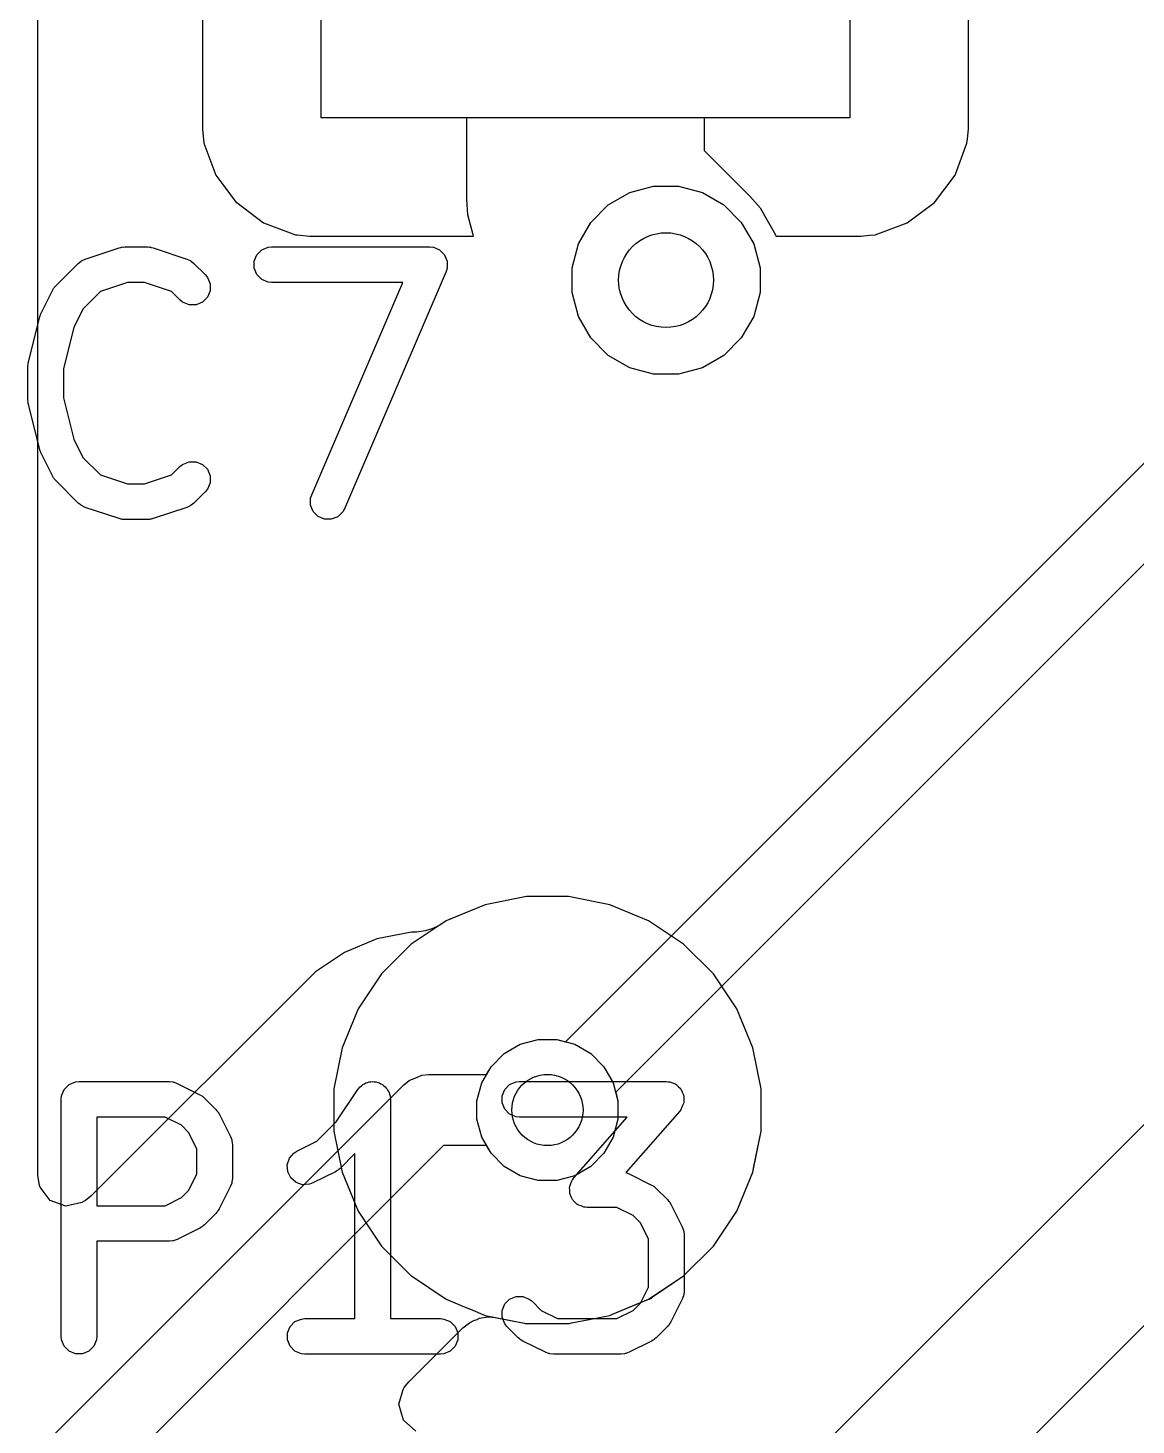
# Model space of a CAD drawing. Header units: inches. Extents: x 1.3 to 5.24, y -7.03 to -1.12.
# Drawn here: x 2.3941 to 2.578, y -3.694 to -3.4621 of the extents above; entities that cross this region are included whole.
import ezdxf

# ---------------------------------------------------------------- set-up
doc = ezdxf.new("R2010")
doc.units = ezdxf.units.IN
doc.header["$MEASUREMENT"] = 0
for name, color, linetype, true_color in [('B.Cu', 153, 'CONTINUOUS', 0x4d7fc4), ('F.Cu', 13, 'CONTINUOUS', 0xc83434), ('F.Mask', 201, 'CONTINUOUS', 0xd864ff), ('F.Paste', 253, 'CONTINUOUS', 0xb4a09a), ('F.Silkscreen', 41, 'CONTINUOUS', 0xf2eda1), ('In1.Cu', 91, 'CONTINUOUS', 0x7fc87f), ('In2.Cu', 33, 'CONTINUOUS', 0xce7d2c)]:
    doc.layers.add(name, color=color, linetype=linetype, true_color=true_color)

msp = doc.modelspace()

# ---------------------------------------------------------------- linework, layer by layer
at = {"layer": 'B.Cu', "linetype": 'CONTINUOUS'}
for p, q in [((2.47682, -3.60628), (2.46997, -3.60764)), ((2.48381, -3.60628), (2.47682, -3.60628)), ((2.47682, -3.60628), (2.47682, -3.60628)), ((2.47682, -3.60628), (2.47682, -3.60628)), ((2.49066, -3.60764), (2.48381, -3.60628)), ((2.48381, -3.60628), (2.48381, -3.60628)), ((2.48381, -3.60628), (2.48381, -3.60628)), ((2.46997, -3.60764), (2.46352, -3.61031)), ((2.46997, -3.60764), (2.46997, -3.60764)), ((2.46997, -3.60764), (2.46997, -3.60764)), ((2.49711, -3.61031), (2.49066, -3.60764)), ((2.49066, -3.60764), (2.49066, -3.60764)), ((2.49066, -3.60764), (2.49066, -3.60764)), ((2.46352, -3.61031), (2.45771, -3.61419)), ((2.46352, -3.61031), (2.46352, -3.61031)), ((2.46352, -3.61031), (2.46352, -3.61031)), ((2.50291, -3.61419), (2.49711, -3.61031)), ((2.49711, -3.61031), (2.49711, -3.61031)), ((2.49711, -3.61031), (2.49711, -3.61031)), ((2.49711, -3.61031), (2.49711, -3.61031)), ((2.49711, -3.61031), (2.49711, -3.61031)), ((2.45771, -3.61419), (2.45278, -3.61913)), ((2.45771, -3.61419), (2.45771, -3.61419)), ((2.45771, -3.61419), (2.45771, -3.61419)), ((2.50292, -3.61419), (2.50291, -3.61419)), ((2.50291, -3.61419), (2.50291, -3.61419)), ((2.50785, -3.61913), (2.50292, -3.61419)), ((2.45278, -3.61913), (2.4489, -3.62494)), ((2.45278, -3.61913), (2.45278, -3.61913)), ((2.45278, -3.61913), (2.45278, -3.61913)), ((2.51173, -3.62494), (2.50785, -3.61913)), ((2.50785, -3.61913), (2.50785, -3.61913)), ((2.50785, -3.61913), (2.50785, -3.61913)), ((2.4489, -3.62494), (2.44622, -3.63139)), ((2.4489, -3.62494), (2.4489, -3.62494)), ((2.4489, -3.62494), (2.4489, -3.62494)), ((2.51441, -3.63139), (2.51173, -3.62494)), ((2.51173, -3.62494), (2.51173, -3.62494)), ((2.4758, -3.63082), (2.47877, -3.63002)), ((2.47877, -3.63002), (2.48186, -3.63002)), ((2.48186, -3.63002), (2.48483, -3.63082)), ((2.44622, -3.63139), (2.44486, -3.63824)), ((2.44622, -3.63139), (2.44622, -3.63139)), ((2.44622, -3.63139), (2.44622, -3.63139)), ((2.47094, -3.63454), (2.47312, -3.63236)), ((2.47312, -3.63236), (2.4758, -3.63082)), ((2.48483, -3.63082), (2.48751, -3.63236)), ((2.48751, -3.63236), (2.48969, -3.63454)), ((2.51577, -3.63824), (2.51441, -3.63139)), ((2.51441, -3.63139), (2.51441, -3.63139)), ((2.4694, -3.63721), (2.47094, -3.63454)), ((2.48969, -3.63454), (2.49123, -3.63721)), ((2.46861, -3.64019), (2.4694, -3.63721)), ((2.49123, -3.63721), (2.49202, -3.64019)), ((2.44486, -3.63824), (2.44486, -3.64522)), ((2.51577, -3.64522), (2.51577, -3.63824)), ((2.51577, -3.63824), (2.51577, -3.63824)), ((2.46861, -3.64327), (2.46861, -3.64019)), ((2.49202, -3.64019), (2.49202, -3.64327)), ((2.4694, -3.64625), (2.46861, -3.64327)), ((2.49202, -3.64327), (2.49123, -3.64625)), ((2.44486, -3.64522), (2.44622, -3.65207)), ((2.47094, -3.64892), (2.4694, -3.64625)), ((2.49123, -3.64625), (2.48969, -3.64892)), ((2.51506, -3.64877), (2.51577, -3.64522)), ((2.51577, -3.64522), (2.51577, -3.64522)), ((2.51441, -3.65207), (2.51506, -3.64877)), ((2.47312, -3.6511), (2.47094, -3.64892)), ((2.4758, -3.65264), (2.47312, -3.6511)), ((2.48751, -3.6511), (2.48483, -3.65264)), ((2.48969, -3.64892), (2.48751, -3.6511)), ((2.44622, -3.65207), (2.44622, -3.65207)), ((2.44622, -3.65207), (2.44622, -3.65207)), ((2.44622, -3.65207), (2.4489, -3.65852)), ((2.47877, -3.65344), (2.4758, -3.65264)), ((2.48186, -3.65344), (2.47877, -3.65344)), ((2.48483, -3.65264), (2.48186, -3.65344)), ((2.51173, -3.65853), (2.51441, -3.65207)), ((2.4489, -3.65852), (2.4489, -3.65853)), ((2.4489, -3.65853), (2.4489, -3.65853)), ((2.4489, -3.65853), (2.45278, -3.66433)), ((2.50785, -3.66433), (2.51173, -3.65853)), ((2.45278, -3.66433), (2.45278, -3.66433)), ((2.45278, -3.66433), (2.45278, -3.66433)), ((2.45278, -3.66433), (2.45771, -3.66927)), ((2.50291, -3.66927), (2.50785, -3.66433)), ((2.45771, -3.66927), (2.45771, -3.66927)), ((2.45771, -3.66927), (2.45772, -3.66927)), ((2.45772, -3.66927), (2.46352, -3.67315)), ((2.49711, -3.67315), (2.50291, -3.66927)), ((2.46352, -3.67315), (2.46352, -3.67315)), ((2.46352, -3.67315), (2.46601, -3.67418)), ((2.46601, -3.67418), (2.46749, -3.67479)), ((2.4911, -3.67564), (2.49711, -3.67315)), ((2.49711, -3.67315), (2.49711, -3.67315)), ((2.49711, -3.67315), (2.49711, -3.67315)), ((2.46749, -3.67479), (2.46749, -3.67479)), ((2.46749, -3.67479), (2.46753, -3.67481)), ((2.46753, -3.67481), (2.46997, -3.67582)), ((2.46997, -3.67582), (2.46997, -3.67582)), ((2.46997, -3.67582), (2.46997, -3.67582)), ((2.46997, -3.67582), (2.47652, -3.67713)), ((2.48609, -3.67673), (2.49066, -3.67582)), ((2.49066, -3.67582), (2.49078, -3.67577)), ((2.49066, -3.67582), (2.49066, -3.67582)), ((2.49066, -3.67582), (2.49066, -3.67582)), ((2.49066, -3.67582), (2.49066, -3.67582)), ((2.49066, -3.67582), (2.49066, -3.67582)), ((2.49078, -3.67577), (2.4911, -3.67564)), ((2.4911, -3.67564), (2.4911, -3.67564)), ((2.47652, -3.67713), (2.47663, -3.67715)), ((2.47663, -3.67715), (2.47682, -3.67719)), ((2.47682, -3.67719), (2.48381, -3.67719)), ((2.48381, -3.67719), (2.48397, -3.67719)), ((2.48397, -3.67719), (2.48428, -3.67709)), ((2.48428, -3.67709), (2.48609, -3.67673)), ((2.48609, -3.67673), (2.48609, -3.67673))]:
    msp.add_line(p, q, dxfattribs=at)
at = {"layer": 'B.Cu'}
for centre, radius in [((2.5, -3.50394), 0.00787), ((2.48031, -3.64173), 0.00591)]:
    msp.add_circle(centre, radius, dxfattribs=at)
at = {"layer": 'F.Cu', "linetype": 'CONTINUOUS'}
for p, q in [((2.39569, -3.47885), (2.39569, -3.38178)), ((2.42303, -3.44016), (2.42303, -3.47885)), ((2.44272, -3.47697), (2.44272, -3.44016)), ((2.53051, -3.44016), (2.53051, -3.47697)), ((2.5502, -3.47885), (2.5502, -3.44016)), ((2.46693, -3.47697), (2.44272, -3.47697)), ((2.46693, -3.49055), (2.46693, -3.47697)), ((2.53051, -3.47697), (2.5063, -3.47697)), ((2.5063, -3.47697), (2.5063, -3.4824)), ((2.39569, -3.58071), (2.39569, -3.47885)), ((2.42303, -3.47885), (2.42328, -3.4812)), ((2.55002, -3.4805), (2.5502, -3.47885)), ((2.5502, -3.47885), (2.5502, -3.47885)), ((2.42328, -3.4812), (2.42328, -3.4812)), ((2.42328, -3.4812), (2.42328, -3.4812)), ((2.42328, -3.4812), (2.42526, -3.4865)), ((2.54797, -3.4865), (2.54994, -3.4812)), ((2.54994, -3.4812), (2.55002, -3.4805)), ((2.54994, -3.4812), (2.54994, -3.4812)), ((2.5063, -3.4824), (2.51392, -3.49002)), ((2.42526, -3.4865), (2.42526, -3.4865)), ((2.42526, -3.4865), (2.42658, -3.48826)), ((2.42658, -3.48826), (2.42865, -3.49103)), ((2.54457, -3.49103), (2.54797, -3.4865)), ((2.54797, -3.4865), (2.54797, -3.4865)), ((2.42865, -3.49103), (2.42865, -3.49103)), ((2.42865, -3.49103), (2.42872, -3.49108)), ((2.42872, -3.49108), (2.43319, -3.49442)), ((2.4671, -3.49312), (2.46693, -3.49055)), ((2.51392, -3.49002), (2.51562, -3.49195)), ((2.54004, -3.49442), (2.54457, -3.49103)), ((2.54457, -3.49103), (2.54457, -3.49103)), ((2.46798, -3.4964), (2.4671, -3.49312)), ((2.4671, -3.49312), (2.4671, -3.49312)), ((2.51562, -3.49195), (2.51819, -3.4964)), ((2.43319, -3.49442), (2.43319, -3.49442)), ((2.43319, -3.49442), (2.43849, -3.4964)), ((2.53474, -3.4964), (2.54004, -3.49442)), ((2.54004, -3.49442), (2.54004, -3.49442)), ((2.43849, -3.4964), (2.43849, -3.4964)), ((2.43849, -3.4964), (2.43876, -3.49643)), ((2.43876, -3.49643), (2.44083, -3.49665)), ((2.44083, -3.49665), (2.44083, -3.49665)), ((2.44083, -3.49665), (2.44083, -3.49665)), ((2.44083, -3.49665), (2.46804, -3.49665)), ((2.46804, -3.49665), (2.46798, -3.4964)), ((2.51819, -3.4964), (2.51825, -3.49665)), ((2.51825, -3.49665), (2.53239, -3.49665)), ((2.53239, -3.49665), (2.5324, -3.49665)), ((2.5324, -3.49665), (2.5338, -3.4965)), ((2.5324, -3.49665), (2.5324, -3.49665)), ((2.5338, -3.4965), (2.53474, -3.4964)), ((2.53474, -3.4964), (2.53474, -3.4964)), ((2.39569, -3.65254), (2.39569, -3.58071)), ((2.47682, -3.60628), (2.46997, -3.60764)), ((2.48381, -3.60628), (2.47682, -3.60628)), ((2.47682, -3.60628), (2.47682, -3.60628)), ((2.47682, -3.60628), (2.47682, -3.60628)), ((2.49066, -3.60764), (2.48381, -3.60628)), ((2.48381, -3.60628), (2.48381, -3.60628)), ((2.48381, -3.60628), (2.48381, -3.60628)), ((2.46997, -3.60764), (2.46389, -3.61016)), ((2.46997, -3.60764), (2.46997, -3.60764)), ((2.46997, -3.60764), (2.46997, -3.60764)), ((2.49711, -3.61031), (2.49066, -3.60764)), ((2.49066, -3.60764), (2.49066, -3.60764)), ((2.49066, -3.60764), (2.49066, -3.60764)), ((2.46128, -3.61157), (2.46004, -3.61196)), ((2.46221, -3.61113), (2.46128, -3.61157)), ((2.46235, -3.61109), (2.46221, -3.61113)), ((2.46244, -3.61103), (2.46235, -3.61109)), ((2.46352, -3.61031), (2.46244, -3.61103)), ((2.46389, -3.61016), (2.46352, -3.61031)), ((2.46352, -3.61031), (2.46352, -3.61031)), ((2.46389, -3.61016), (2.46389, -3.61016)), ((2.50291, -3.61419), (2.49711, -3.61031)), ((2.49711, -3.61031), (2.49711, -3.61031)), ((2.49711, -3.61031), (2.49711, -3.61031)), ((2.49711, -3.61031), (2.49711, -3.61031)), ((2.49711, -3.61031), (2.49711, -3.61031)), ((2.45201, -3.61332), (2.44663, -3.61555)), ((2.45772, -3.61219), (2.45201, -3.61332)), ((2.45201, -3.61332), (2.45201, -3.61332)), ((2.45858, -3.61219), (2.45772, -3.61219)), ((2.46004, -3.61196), (2.45858, -3.61219)), ((2.44663, -3.61555), (2.44179, -3.61878)), ((2.44663, -3.61555), (2.44663, -3.61555)), ((2.44663, -3.61555), (2.44663, -3.61555)), ((2.50292, -3.61419), (2.50291, -3.61419)), ((2.50291, -3.61419), (2.50291, -3.61419)), ((2.50785, -3.61913), (2.50292, -3.61419)), ((2.44179, -3.61878), (2.40452, -3.65606)), ((2.44179, -3.61878), (2.44179, -3.61878)), ((2.44179, -3.61878), (2.44179, -3.61878)), ((2.51173, -3.62494), (2.50785, -3.61913)), ((2.50785, -3.61913), (2.50785, -3.61913)), ((2.50785, -3.61913), (2.50785, -3.61913)), ((2.51441, -3.63139), (2.51173, -3.62494)), ((2.51173, -3.62494), (2.51173, -3.62494)), ((2.4758, -3.63082), (2.47877, -3.63002)), ((2.47877, -3.63002), (2.48186, -3.63002)), ((2.48186, -3.63002), (2.48483, -3.63082)), ((2.47094, -3.63454), (2.47312, -3.63236)), ((2.47312, -3.63236), (2.4758, -3.63082)), ((2.48483, -3.63082), (2.48751, -3.63236)), ((2.48751, -3.63236), (2.48969, -3.63454)), ((2.51577, -3.63824), (2.51441, -3.63139)), ((2.51441, -3.63139), (2.51441, -3.63139)), ((2.4702, -3.63583), (2.47094, -3.63454)), ((2.48969, -3.63454), (2.49123, -3.63721)), ((2.45645, -3.63756), (2.45735, -3.63682)), ((2.45735, -3.63682), (2.45885, -3.6362)), ((2.45885, -3.6362), (2.45948, -3.63594)), ((2.45948, -3.63594), (2.46063, -3.63583)), ((2.46063, -3.63583), (2.4702, -3.63583)), ((2.49123, -3.63721), (2.49202, -3.64019)), ((2.3974, -3.69661), (2.45645, -3.63756)), ((2.51577, -3.64522), (2.51577, -3.63824)), ((2.51577, -3.63824), (2.51577, -3.63824)), ((2.49202, -3.64019), (2.49202, -3.64327)), ((2.49202, -3.64327), (2.49123, -3.64625)), ((2.49123, -3.64625), (2.48969, -3.64892)), ((2.51454, -3.6514), (2.51577, -3.64522)), ((2.51577, -3.64522), (2.51577, -3.64522)), ((2.46308, -3.64764), (2.40748, -3.70323)), ((2.4702, -3.64764), (2.46308, -3.64764)), ((2.47094, -3.64892), (2.4702, -3.64764)), ((2.47312, -3.6511), (2.47094, -3.64892)), ((2.4758, -3.65264), (2.47312, -3.6511)), ((2.48751, -3.6511), (2.48483, -3.65264)), ((2.48969, -3.64892), (2.48751, -3.6511)), ((2.396, -3.65424), (2.39569, -3.65254)), ((2.47877, -3.65344), (2.4758, -3.65264)), ((2.48186, -3.65344), (2.47877, -3.65344)), ((2.48483, -3.65264), (2.48186, -3.65344)), ((2.51173, -3.65853), (2.51441, -3.65207)), ((2.51441, -3.65207), (2.51454, -3.6514)), ((2.51441, -3.65207), (2.51441, -3.65207)), ((2.51454, -3.6514), (2.51454, -3.6514)), ((2.3961, -3.65452), (2.396, -3.65424)), ((2.39775, -3.65673), (2.3961, -3.65452)), ((2.40033, -3.65769), (2.39775, -3.65673)), ((2.40302, -3.6571), (2.40033, -3.65769)), ((2.40341, -3.65689), (2.40302, -3.6571)), ((2.40362, -3.65673), (2.40341, -3.65689)), ((2.40452, -3.65606), (2.40362, -3.65673)), ((2.50785, -3.66433), (2.51173, -3.65853)), ((2.51173, -3.65853), (2.51173, -3.65853)), ((2.50291, -3.66927), (2.50785, -3.66433)), ((2.49792, -3.67261), (2.50291, -3.66927)), ((2.4911, -3.67564), (2.49687, -3.67325)), ((2.49687, -3.67325), (2.49711, -3.67315)), ((2.49711, -3.67315), (2.4972, -3.67311)), ((2.49711, -3.67315), (2.49711, -3.67315)), ((2.49711, -3.67315), (2.49711, -3.67315)), ((2.49711, -3.67315), (2.49711, -3.67315)), ((2.49711, -3.67315), (2.49711, -3.67315)), ((2.4972, -3.67311), (2.49757, -3.67296)), ((2.4972, -3.67311), (2.4972, -3.67311)), ((2.49757, -3.67296), (2.49792, -3.67261)), ((2.46737, -3.67706), (2.46809, -3.67666)), ((2.46809, -3.67666), (2.46865, -3.67652)), ((2.46865, -3.67652), (2.46902, -3.67628)), ((2.46902, -3.67628), (2.47039, -3.67607)), ((2.47039, -3.67607), (2.47066, -3.67606)), ((2.47066, -3.67606), (2.47165, -3.67616)), ((2.47165, -3.67616), (2.47589, -3.677)), ((2.48609, -3.67673), (2.49066, -3.67582)), ((2.49066, -3.67582), (2.49078, -3.67577)), ((2.49066, -3.67582), (2.49066, -3.67582)), ((2.49066, -3.67582), (2.49066, -3.67582)), ((2.49066, -3.67582), (2.49066, -3.67582)), ((2.49066, -3.67582), (2.49066, -3.67582)), ((2.49078, -3.67577), (2.4911, -3.67564)), ((2.4911, -3.67564), (2.4911, -3.67564)), ((2.45728, -3.68687), (2.46626, -3.67789)), ((2.46626, -3.67789), (2.46737, -3.67706)), ((2.47589, -3.677), (2.47682, -3.67719)), ((2.47682, -3.67719), (2.48381, -3.67719)), ((2.48381, -3.67719), (2.48397, -3.67719)), ((2.48397, -3.67719), (2.48428, -3.67709)), ((2.48428, -3.67709), (2.48609, -3.67673)), ((2.48609, -3.67673), (2.48609, -3.67673)), ((2.45566, -3.69056), (2.45636, -3.68811)), ((2.45636, -3.68811), (2.45655, -3.6878)), ((2.45655, -3.6878), (2.45728, -3.68687)), ((2.4564, -3.69321), (2.45566, -3.69056)), ((2.45845, -3.69504), (2.4564, -3.69321))]:
    msp.add_line(p, q, dxfattribs=at)
at = {"layer": 'F.Cu'}
for centre, radius in [((2.5, -3.50394), 0.00787), ((2.48031, -3.64173), 0.00591)]:
    msp.add_circle(centre, radius, dxfattribs=at)
at = {"layer": 'F.Mask', "linetype": 'CONTINUOUS'}
for p, q in [((2.44272, -3.47697), (2.44272, -3.38366)), ((2.53051, -3.38366), (2.53051, -3.47697)), ((2.53051, -3.47697), (2.44272, -3.47697))]:
    msp.add_line(p, q, dxfattribs=at)
at = {"layer": 'F.Paste', "linetype": 'CONTINUOUS'}
for p, q in [((2.44272, -3.47697), (2.44272, -3.38366)), ((2.53051, -3.38366), (2.53051, -3.47697)), ((2.53051, -3.47697), (2.44272, -3.47697))]:
    msp.add_line(p, q, dxfattribs=at)
at = {"layer": 'F.Silkscreen', "linetype": 'CONTINUOUS'}
for p, q in [((2.40358, -3.50044), (2.40921, -3.49857)), ((2.40921, -3.49857), (2.40949, -3.4985)), ((2.40949, -3.4985), (2.40957, -3.49847)), ((2.40957, -3.49847), (2.40967, -3.49846)), ((2.40967, -3.49846), (2.40977, -3.49844)), ((2.40977, -3.49844), (2.40985, -3.49845)), ((2.40985, -3.49845), (2.41014, -3.49842)), ((2.41014, -3.49842), (2.41389, -3.49842)), ((2.41389, -3.49842), (2.41418, -3.49845)), ((2.41418, -3.49845), (2.41426, -3.49844)), ((2.41426, -3.49844), (2.41436, -3.49846)), ((2.41436, -3.49846), (2.41447, -3.49847)), ((2.41447, -3.49847), (2.41454, -3.4985)), ((2.41454, -3.4985), (2.41483, -3.49857)), ((2.41483, -3.49857), (2.42045, -3.50044)), ((2.43162, -3.50079), (2.43206, -3.49973)), ((2.43206, -3.49973), (2.43287, -3.49892)), ((2.43287, -3.49892), (2.43394, -3.49847)), ((2.43394, -3.49847), (2.43451, -3.49842)), ((2.43451, -3.49842), (2.46076, -3.49842)), ((2.46076, -3.49842), (2.46134, -3.49847)), ((2.46134, -3.49847), (2.46135, -3.49848)), ((2.46135, -3.49848), (2.46137, -3.49848)), ((2.46137, -3.49848), (2.46188, -3.4987)), ((2.46188, -3.4987), (2.4624, -3.49892)), ((2.4624, -3.49892), (2.46241, -3.49893)), ((2.46241, -3.49893), (2.46243, -3.49894)), ((2.46243, -3.49894), (2.46282, -3.49934)), ((2.46282, -3.49934), (2.46322, -3.49973)), ((2.46322, -3.49973), (2.46322, -3.49975)), ((2.46322, -3.49975), (2.46324, -3.49976)), ((2.46324, -3.49976), (2.46344, -3.50028)), ((2.46344, -3.50028), (2.46366, -3.50079)), ((2.39868, -3.50491), (2.40243, -3.50116)), ((2.40243, -3.50116), (2.40288, -3.50079)), ((2.40288, -3.50079), (2.40298, -3.50075)), ((2.40298, -3.50075), (2.40306, -3.50068)), ((2.40306, -3.50068), (2.40358, -3.50044)), ((2.42045, -3.50044), (2.42098, -3.50068)), ((2.42098, -3.50068), (2.42106, -3.50075)), ((2.42106, -3.50075), (2.42116, -3.50079)), ((2.42116, -3.50079), (2.4216, -3.50116)), ((2.4216, -3.50116), (2.42348, -3.50303)), ((2.43162, -3.50195), (2.43162, -3.50079)), ((2.43206, -3.50301), (2.43162, -3.50195)), ((2.46348, -3.50253), (2.4466, -3.5419)), ((2.46365, -3.50198), (2.46348, -3.50253)), ((2.46366, -3.50195), (2.46365, -3.50196)), ((2.46365, -3.50196), (2.46365, -3.50198)), ((2.46366, -3.50079), (2.46366, -3.50081)), ((2.46366, -3.50081), (2.46366, -3.50083)), ((2.46366, -3.50083), (2.46366, -3.50139)), ((2.46366, -3.50139), (2.46366, -3.50195)), ((2.39849, -3.50513), (2.39868, -3.50491)), ((2.41062, -3.50432), (2.40611, -3.50583)), ((2.41341, -3.50432), (2.41062, -3.50432)), ((2.41792, -3.50583), (2.41341, -3.50432)), ((2.42348, -3.50303), (2.42385, -3.50348)), ((2.42385, -3.50348), (2.42429, -3.50454)), ((2.42429, -3.50454), (2.42429, -3.5057)), ((2.43287, -3.50383), (2.43206, -3.50301)), ((2.43394, -3.50427), (2.43287, -3.50383)), ((2.43451, -3.50432), (2.43394, -3.50427)), ((2.45628, -3.50432), (2.43451, -3.50432)), ((2.44117, -3.53958), (2.45628, -3.50432)), ((2.39625, -3.50942), (2.39813, -3.50567)), ((2.39813, -3.50567), (2.39828, -3.50543)), ((2.39828, -3.50543), (2.39831, -3.50535)), ((2.39831, -3.50535), (2.39838, -3.50527)), ((2.39838, -3.50527), (2.39844, -3.50518)), ((2.39844, -3.50518), (2.39849, -3.50513)), ((2.40611, -3.50583), (2.4032, -3.50874)), ((2.4193, -3.50721), (2.41792, -3.50583)), ((2.41975, -3.50758), (2.4193, -3.50721)), ((2.42385, -3.50676), (2.42303, -3.50758)), ((2.42429, -3.5057), (2.42385, -3.50676)), ((2.39614, -3.50973), (2.39622, -3.50948)), ((2.39622, -3.50948), (2.39624, -3.50947)), ((2.39624, -3.50947), (2.39625, -3.50942)), ((2.4032, -3.50874), (2.40168, -3.51178)), ((2.42082, -3.50802), (2.41975, -3.50758)), ((2.42197, -3.50802), (2.42082, -3.50802)), ((2.42303, -3.50758), (2.42197, -3.50802)), ((2.39415, -3.51753), (2.39603, -3.51003)), ((2.39603, -3.51003), (2.39604, -3.50999)), ((2.39604, -3.50999), (2.39605, -3.50996)), ((2.39605, -3.50996), (2.39614, -3.50973)), ((2.40168, -3.51178), (2.39997, -3.51861)), ((2.39407, -3.5181), (2.3941, -3.51788)), ((2.39408, -3.51814), (2.39407, -3.5181)), ((2.39407, -3.51824), (2.39408, -3.51814)), ((2.39407, -3.52387), (2.39407, -3.51824)), ((2.3941, -3.51788), (2.39412, -3.51767)), ((2.39412, -3.51767), (2.39414, -3.51763)), ((2.39414, -3.51763), (2.39415, -3.51753)), ((2.39997, -3.51861), (2.39997, -3.5235)), ((2.39997, -3.5235), (2.40168, -3.53034)), ((2.39408, -3.52397), (2.39407, -3.52387)), ((2.39407, -3.52401), (2.39408, -3.52397)), ((2.3941, -3.52423), (2.39407, -3.52401)), ((2.39412, -3.52444), (2.3941, -3.52423)), ((2.39414, -3.52448), (2.39412, -3.52444)), ((2.39415, -3.52458), (2.39414, -3.52448)), ((2.39603, -3.53208), (2.39415, -3.52458)), ((2.40168, -3.53034), (2.4032, -3.53337)), ((2.39604, -3.53213), (2.39603, -3.53208)), ((2.39605, -3.53215), (2.39604, -3.53213)), ((2.39614, -3.53239), (2.39605, -3.53215)), ((2.39622, -3.53263), (2.39614, -3.53239)), ((2.39624, -3.53265), (2.39622, -3.53263)), ((2.39625, -3.53269), (2.39624, -3.53265)), ((2.39813, -3.53644), (2.39625, -3.53269)), ((2.4032, -3.53337), (2.40611, -3.53629)), ((2.41792, -3.53629), (2.4193, -3.5349)), ((2.4193, -3.5349), (2.41975, -3.53454)), ((2.41975, -3.53454), (2.42082, -3.5341)), ((2.42082, -3.5341), (2.42197, -3.5341)), ((2.42197, -3.5341), (2.42303, -3.53454)), ((2.42303, -3.53454), (2.42385, -3.53535)), ((2.39828, -3.53668), (2.39813, -3.53644)), ((2.39831, -3.53676), (2.39828, -3.53668)), ((2.39838, -3.53684), (2.39831, -3.53676)), ((2.39844, -3.53693), (2.39838, -3.53684)), ((2.39849, -3.53698), (2.39844, -3.53693)), ((2.39868, -3.5372), (2.39849, -3.53698)), ((2.40243, -3.54095), (2.39868, -3.5372)), ((2.40611, -3.53629), (2.41062, -3.53779)), ((2.41341, -3.53779), (2.41792, -3.53629)), ((2.42385, -3.53535), (2.42429, -3.53642)), ((2.42429, -3.53642), (2.42429, -3.53757)), ((2.41062, -3.53779), (2.41341, -3.53779)), ((2.42348, -3.53908), (2.4216, -3.54095)), ((2.42385, -3.53863), (2.42348, -3.53908)), ((2.42429, -3.53757), (2.42385, -3.53863)), ((2.441, -3.54013), (2.44117, -3.53958)), ((2.40288, -3.54132), (2.40243, -3.54095)), ((2.40298, -3.54136), (2.40288, -3.54132)), ((2.40306, -3.54143), (2.40298, -3.54136)), ((2.40358, -3.54167), (2.40306, -3.54143)), ((2.40921, -3.54354), (2.40358, -3.54167)), ((2.42045, -3.54167), (2.41483, -3.54354)), ((2.42098, -3.54143), (2.42045, -3.54167)), ((2.42106, -3.54136), (2.42098, -3.54143)), ((2.42116, -3.54132), (2.42106, -3.54136)), ((2.4216, -3.54095), (2.42116, -3.54132)), ((2.44099, -3.54128), (2.441, -3.54013)), ((2.44141, -3.54235), (2.44099, -3.54128)), ((2.4466, -3.5419), (2.44632, -3.54241)), ((2.40949, -3.54361), (2.40921, -3.54354)), ((2.40957, -3.54364), (2.40949, -3.54361)), ((2.40967, -3.54365), (2.40957, -3.54364)), ((2.40977, -3.54367), (2.40967, -3.54365)), ((2.40985, -3.54366), (2.40977, -3.54367)), ((2.41014, -3.54369), (2.40985, -3.54366)), ((2.41389, -3.54369), (2.41014, -3.54369)), ((2.41418, -3.54366), (2.41389, -3.54369)), ((2.41426, -3.54367), (2.41418, -3.54366)), ((2.41436, -3.54365), (2.41426, -3.54367)), ((2.41447, -3.54364), (2.41436, -3.54365)), ((2.41454, -3.54361), (2.41447, -3.54364)), ((2.41483, -3.54354), (2.41454, -3.54361)), ((2.44222, -3.54318), (2.44141, -3.54235)), ((2.44328, -3.54363), (2.44222, -3.54318)), ((2.44443, -3.54364), (2.44328, -3.54363)), ((2.4455, -3.54322), (2.44443, -3.54364)), ((2.44632, -3.54241), (2.4455, -3.54322)), ((2.40091, -3.6375), (2.40197, -3.63706)), ((2.40197, -3.63706), (2.40255, -3.637)), ((2.40255, -3.637), (2.41754, -3.637)), ((2.41754, -3.637), (2.41812, -3.63706)), ((2.41812, -3.63706), (2.41822, -3.6371)), ((2.41822, -3.6371), (2.41832, -3.63711)), ((2.41832, -3.63711), (2.41886, -3.63731)), ((2.44992, -3.63739), (2.45016, -3.63723)), ((2.45016, -3.63723), (2.45044, -3.63717)), ((2.45044, -3.63717), (2.45071, -3.63706)), ((2.45071, -3.63706), (2.451, -3.63706)), ((2.451, -3.63706), (2.45129, -3.637)), ((2.45129, -3.637), (2.45157, -3.63706)), ((2.45157, -3.63706), (2.45187, -3.63706)), ((2.45187, -3.63706), (2.45213, -3.63717)), ((2.45213, -3.63717), (2.45242, -3.63722)), ((2.45242, -3.63722), (2.45266, -3.63739)), ((2.47402, -3.6375), (2.47509, -3.63706)), ((2.47509, -3.63706), (2.47566, -3.637)), ((2.47566, -3.637), (2.50003, -3.637)), ((2.50003, -3.637), (2.50034, -3.63703)), ((2.50034, -3.63703), (2.50042, -3.63703)), ((2.50042, -3.63703), (2.50047, -3.63704)), ((2.50047, -3.63704), (2.50061, -3.63706)), ((2.50061, -3.63706), (2.50105, -3.63724)), ((2.39959, -3.63995), (2.39965, -3.63938)), ((2.39965, -3.63938), (2.40009, -3.63831)), ((2.40009, -3.63831), (2.40091, -3.6375)), ((2.41886, -3.63731), (2.42261, -3.63919)), ((2.42261, -3.63919), (2.42286, -3.63934)), ((2.42286, -3.63934), (2.42293, -3.63937)), ((2.42293, -3.63937), (2.42301, -3.63944)), ((2.42301, -3.63944), (2.4231, -3.6395)), ((2.4231, -3.6395), (2.42316, -3.63955)), ((2.44525, -3.6437), (2.44883, -3.63832)), ((2.44883, -3.63832), (2.44883, -3.63831)), ((2.44883, -3.63831), (2.44883, -3.63831)), ((2.44883, -3.63831), (2.44884, -3.63831)), ((2.44884, -3.63831), (2.4492, -3.63787)), ((2.4492, -3.63787), (2.44944, -3.63771)), ((2.44944, -3.63771), (2.44965, -3.6375)), ((2.44965, -3.6375), (2.44992, -3.63739)), ((2.45266, -3.63739), (2.45293, -3.6375)), ((2.45293, -3.6375), (2.45313, -3.6377)), ((2.45313, -3.6377), (2.45338, -3.63786)), ((2.45338, -3.63786), (2.45354, -3.63811)), ((2.45354, -3.63811), (2.45374, -3.63831)), ((2.45374, -3.63831), (2.45386, -3.63858)), ((2.45386, -3.63858), (2.45402, -3.63882)), ((2.45402, -3.63882), (2.45407, -3.63911)), ((2.45407, -3.63911), (2.45419, -3.63938)), ((2.45419, -3.63938), (2.45424, -3.63995)), ((2.47277, -3.63938), (2.47321, -3.63831)), ((2.47277, -3.64053), (2.47277, -3.63938)), ((2.47321, -3.63831), (2.47402, -3.6375)), ((2.50105, -3.63724), (2.50151, -3.63739)), ((2.50151, -3.63739), (2.50158, -3.63746)), ((2.50158, -3.63746), (2.50167, -3.6375)), ((2.50167, -3.6375), (2.50201, -3.63784)), ((2.50201, -3.63784), (2.50237, -3.63815)), ((2.50237, -3.63815), (2.50242, -3.63824)), ((2.50242, -3.63824), (2.50249, -3.63831)), ((2.50249, -3.63831), (2.50267, -3.63876)), ((2.50267, -3.63876), (2.50289, -3.63919)), ((2.50289, -3.63919), (2.50289, -3.63929)), ((2.50289, -3.63929), (2.50293, -3.63938)), ((2.50293, -3.63938), (2.50293, -3.63986)), ((2.39959, -3.67932), (2.39959, -3.63995)), ((2.42316, -3.63955), (2.42338, -3.63974)), ((2.42338, -3.63974), (2.42526, -3.64162)), ((2.42526, -3.64162), (2.42544, -3.64184)), ((2.42544, -3.64184), (2.4255, -3.64189)), ((2.45424, -3.63995), (2.45424, -3.63995)), ((2.45424, -3.63995), (2.45424, -3.63995)), ((2.45424, -3.63995), (2.45424, -3.63995)), ((2.45424, -3.63995), (2.45424, -3.67637)), ((2.47321, -3.64159), (2.47277, -3.64053)), ((2.47402, -3.64241), (2.47321, -3.64159)), ((2.50243, -3.64165), (2.50226, -3.6419)), ((2.50249, -3.64159), (2.50243, -3.64165)), ((2.50251, -3.64154), (2.50249, -3.64159)), ((2.50259, -3.64143), (2.50251, -3.64154)), ((2.50275, -3.64097), (2.50259, -3.64143)), ((2.50293, -3.64053), (2.50275, -3.64097)), ((2.50293, -3.63986), (2.50296, -3.64034)), ((2.50296, -3.64034), (2.50293, -3.64043)), ((2.50293, -3.64043), (2.50293, -3.64053)), ((2.41685, -3.64291), (2.4055, -3.64291)), ((2.4055, -3.64291), (2.4055, -3.65762)), ((2.41954, -3.64425), (2.41685, -3.64291)), ((2.4255, -3.64189), (2.42556, -3.64198)), ((2.42556, -3.64198), (2.42562, -3.64206)), ((2.42562, -3.64206), (2.42565, -3.64213)), ((2.42565, -3.64213), (2.42581, -3.64238)), ((2.42581, -3.64238), (2.42768, -3.64613)), ((2.44204, -3.6469), (2.44525, -3.6437)), ((2.47509, -3.64285), (2.47402, -3.64241)), ((2.47566, -3.64291), (2.47509, -3.64285)), ((2.49353, -3.64291), (2.47566, -3.64291)), ((2.48469, -3.65301), (2.49353, -3.64291)), ((2.50226, -3.6419), (2.49332, -3.65211)), ((2.42074, -3.64545), (2.41954, -3.64425)), ((2.42209, -3.64815), (2.42074, -3.64545)), ((2.42768, -3.64613), (2.42789, -3.64667)), ((2.42209, -3.65238), (2.42209, -3.64815)), ((2.42789, -3.64667), (2.4279, -3.64678)), ((2.4279, -3.64678), (2.42794, -3.64688)), ((2.42794, -3.64688), (2.428, -3.64745)), ((2.428, -3.64745), (2.428, -3.65308)), ((2.43823, -3.64887), (2.43872, -3.64856)), ((2.43872, -3.64856), (2.44204, -3.6469)), ((2.43711, -3.65083), (2.43748, -3.64974)), ((2.43719, -3.65198), (2.43711, -3.65083)), ((2.43748, -3.64974), (2.43823, -3.64887)), ((2.44834, -3.64896), (2.44588, -3.65142)), ((2.44834, -3.67637), (2.44834, -3.64896)), ((2.42074, -3.65508), (2.42209, -3.65238)), ((2.428, -3.65308), (2.42794, -3.65365)), ((2.43771, -3.65301), (2.43719, -3.65198)), ((2.43858, -3.65377), (2.43771, -3.65301)), ((2.44511, -3.65197), (2.44136, -3.65384)), ((2.44536, -3.65181), (2.44511, -3.65197)), ((2.44543, -3.65178), (2.44536, -3.65181)), ((2.44551, -3.65172), (2.44543, -3.65178)), ((2.4456, -3.65166), (2.44551, -3.65172)), ((2.44565, -3.6516), (2.4456, -3.65166)), ((2.44588, -3.65142), (2.44565, -3.6516)), ((2.48435, -3.65348), (2.48443, -3.65336)), ((2.48443, -3.65336), (2.48446, -3.65331)), ((2.48446, -3.65331), (2.48451, -3.65326)), ((2.48451, -3.65326), (2.48469, -3.65301)), ((2.49332, -3.65211), (2.49386, -3.65231)), ((2.49386, -3.65231), (2.4976, -3.65419)), ((2.41954, -3.65627), (2.42074, -3.65508)), ((2.42768, -3.6544), (2.42581, -3.65815)), ((2.42789, -3.65386), (2.42768, -3.6544)), ((2.4279, -3.65375), (2.42789, -3.65386)), ((2.42794, -3.65365), (2.4279, -3.65375)), ((2.43967, -3.65413), (2.43858, -3.65377)), ((2.44082, -3.65405), (2.43967, -3.65413)), ((2.44136, -3.65384), (2.44082, -3.65405)), ((2.48398, -3.65457), (2.48401, -3.65448)), ((2.48401, -3.65505), (2.48398, -3.65457)), ((2.48401, -3.65438), (2.4842, -3.65393)), ((2.48401, -3.65448), (2.48401, -3.65438)), ((2.48401, -3.65553), (2.48401, -3.65505)), ((2.48405, -3.65562), (2.48401, -3.65553)), ((2.48406, -3.65572), (2.48405, -3.65562)), ((2.48427, -3.65615), (2.48406, -3.65572)), ((2.4842, -3.65393), (2.48435, -3.65348)), ((2.4976, -3.65419), (2.49785, -3.65434)), ((2.49785, -3.65434), (2.49792, -3.65437)), ((2.49792, -3.65437), (2.49801, -3.65444)), ((2.49801, -3.65444), (2.49809, -3.65449)), ((2.49809, -3.65449), (2.49815, -3.65455)), ((2.49815, -3.65455), (2.49837, -3.65474)), ((2.49837, -3.65474), (2.50025, -3.65661)), ((2.4055, -3.65762), (2.41685, -3.65762)), ((2.41685, -3.65762), (2.41954, -3.65627)), ((2.48446, -3.65659), (2.48427, -3.65615)), ((2.48453, -3.65666), (2.48446, -3.65659)), ((2.48457, -3.65675), (2.48453, -3.65666)), ((2.48493, -3.65707), (2.48457, -3.65675)), ((2.48527, -3.65741), (2.48493, -3.65707)), ((2.48536, -3.65744), (2.48527, -3.65741)), ((2.48544, -3.65751), (2.48536, -3.65744)), ((2.48589, -3.65766), (2.48544, -3.65751)), ((2.48633, -3.65785), (2.48589, -3.65766)), ((2.48647, -3.65786), (2.48633, -3.65785)), ((2.48653, -3.65788), (2.48647, -3.65786)), ((2.48661, -3.65787), (2.48653, -3.65788)), ((2.48691, -3.6579), (2.48661, -3.65787)), ((2.49184, -3.6579), (2.48691, -3.6579)), ((2.49454, -3.65925), (2.49184, -3.6579)), ((2.50025, -3.65661), (2.50043, -3.65684)), ((2.50043, -3.65684), (2.50049, -3.65689)), ((2.50049, -3.65689), (2.50055, -3.65698)), ((2.50055, -3.65698), (2.50061, -3.65706)), ((2.50061, -3.65706), (2.50064, -3.65713)), ((2.50064, -3.65713), (2.5008, -3.65738)), ((2.5008, -3.65738), (2.50267, -3.66113)), ((2.42526, -3.65891), (2.42338, -3.66079)), ((2.42544, -3.65869), (2.42526, -3.65891)), ((2.4255, -3.65864), (2.42544, -3.65869)), ((2.42556, -3.65855), (2.4255, -3.65864)), ((2.42562, -3.65847), (2.42556, -3.65855)), ((2.42565, -3.65839), (2.42562, -3.65847)), ((2.42581, -3.65815), (2.42565, -3.65839)), ((2.49573, -3.66045), (2.49454, -3.65925)), ((2.42261, -3.66134), (2.41886, -3.66322)), ((2.42286, -3.66119), (2.42261, -3.66134)), ((2.42293, -3.66116), (2.42286, -3.66119)), ((2.42301, -3.66109), (2.42293, -3.66116)), ((2.4231, -3.66103), (2.42301, -3.66109)), ((2.42316, -3.66097), (2.4231, -3.66103)), ((2.42338, -3.66079), (2.42316, -3.66097)), ((2.49708, -3.66315), (2.49573, -3.66045)), ((2.50267, -3.66113), (2.50288, -3.66167)), ((2.50288, -3.66167), (2.50289, -3.66178)), ((2.50289, -3.66178), (2.50293, -3.66187)), ((2.50293, -3.66187), (2.50299, -3.66245)), ((2.50299, -3.66245), (2.50299, -3.67182)), ((2.41754, -3.66353), (2.4055, -3.66353)), ((2.4055, -3.66353), (2.4055, -3.67932)), ((2.41812, -3.66347), (2.41754, -3.66353)), ((2.41822, -3.66343), (2.41812, -3.66347)), ((2.41832, -3.66342), (2.41822, -3.66343)), ((2.41886, -3.66322), (2.41832, -3.66342)), ((2.49708, -3.67113), (2.49708, -3.66315)), ((2.49573, -3.67382), (2.49708, -3.67113)), ((2.50299, -3.67182), (2.50293, -3.6724)), ((2.47277, -3.675), (2.47321, -3.67393)), ((2.47321, -3.67393), (2.47402, -3.67312)), ((2.47402, -3.67312), (2.47509, -3.67268)), ((2.47509, -3.67268), (2.47624, -3.67268)), ((2.47624, -3.67268), (2.4773, -3.67312)), ((2.4773, -3.67312), (2.47775, -3.67349)), ((2.47775, -3.67349), (2.47929, -3.67502)), ((2.49454, -3.67502), (2.49573, -3.67382)), ((2.50267, -3.67314), (2.5008, -3.67689)), ((2.50288, -3.6726), (2.50267, -3.67314)), ((2.50289, -3.6725), (2.50288, -3.6726)), ((2.50293, -3.6724), (2.50289, -3.6725)), ((2.4384, -3.67687), (2.43947, -3.67643)), ((2.43947, -3.67643), (2.44004, -3.67637)), ((2.44004, -3.67637), (2.44834, -3.67637)), ((2.45424, -3.67637), (2.46254, -3.67637)), ((2.46254, -3.67637), (2.46311, -3.67643)), ((2.46311, -3.67643), (2.46418, -3.67687)), ((2.47277, -3.67615), (2.47277, -3.675)), ((2.47321, -3.67721), (2.47277, -3.67615)), ((2.47929, -3.67502), (2.48198, -3.67637)), ((2.48198, -3.67637), (2.49184, -3.67637)), ((2.49184, -3.67637), (2.49454, -3.67502)), ((2.43715, -3.67875), (2.43759, -3.67768)), ((2.43715, -3.6799), (2.43715, -3.67875)), ((2.43759, -3.67768), (2.4384, -3.67687)), ((2.46418, -3.67687), (2.46499, -3.67768)), ((2.46499, -3.67768), (2.46543, -3.67875)), ((2.46543, -3.67875), (2.46543, -3.6799)), ((2.47357, -3.67766), (2.47321, -3.67721)), ((2.47545, -3.67954), (2.47357, -3.67766)), ((2.50025, -3.67766), (2.49837, -3.67954)), ((2.50043, -3.67744), (2.50025, -3.67766)), ((2.50049, -3.67738), (2.50043, -3.67744)), ((2.50055, -3.6773), (2.50049, -3.67738)), ((2.50061, -3.67721), (2.50055, -3.6773)), ((2.50064, -3.67714), (2.50061, -3.67721)), ((2.5008, -3.67689), (2.50064, -3.67714)), ((2.39965, -3.6799), (2.39959, -3.67932)), ((2.40009, -3.68096), (2.39965, -3.6799)), ((2.40091, -3.68178), (2.40009, -3.68096)), ((2.405, -3.68096), (2.40419, -3.68178)), ((2.40544, -3.6799), (2.405, -3.68096)), ((2.4055, -3.67932), (2.40544, -3.6799)), ((2.43759, -3.68096), (2.43715, -3.6799)), ((2.4384, -3.68178), (2.43759, -3.68096)), ((2.46499, -3.68096), (2.46418, -3.68178)), ((2.46543, -3.6799), (2.46499, -3.68096)), ((2.47567, -3.67972), (2.47545, -3.67954)), ((2.47573, -3.67978), (2.47567, -3.67972)), ((2.47582, -3.67984), (2.47573, -3.67978)), ((2.4759, -3.6799), (2.47582, -3.67984)), ((2.47597, -3.67993), (2.4759, -3.6799)), ((2.47622, -3.68009), (2.47597, -3.67993)), ((2.47997, -3.68196), (2.47622, -3.68009)), ((2.4976, -3.68009), (2.49386, -3.68196)), ((2.49785, -3.67993), (2.4976, -3.68009)), ((2.49792, -3.6799), (2.49785, -3.67993)), ((2.49801, -3.67984), (2.49792, -3.6799)), ((2.49809, -3.67978), (2.49801, -3.67984)), ((2.49815, -3.67972), (2.49809, -3.67978)), ((2.49837, -3.67954), (2.49815, -3.67972)), ((2.40197, -3.68222), (2.40091, -3.68178)), ((2.40312, -3.68222), (2.40197, -3.68222)), ((2.40419, -3.68178), (2.40312, -3.68222)), ((2.43947, -3.68222), (2.4384, -3.68178)), ((2.44004, -3.68228), (2.43947, -3.68222)), ((2.46254, -3.68228), (2.44004, -3.68228)), ((2.46311, -3.68222), (2.46254, -3.68228)), ((2.46418, -3.68178), (2.46311, -3.68222)), ((2.48051, -3.68217), (2.47997, -3.68196)), ((2.48061, -3.68218), (2.48051, -3.68217)), ((2.48071, -3.68222), (2.48061, -3.68218)), ((2.48129, -3.68228), (2.48071, -3.68222)), ((2.49253, -3.68228), (2.48129, -3.68228)), ((2.49311, -3.68222), (2.49253, -3.68228)), ((2.49321, -3.68218), (2.49311, -3.68222)), ((2.49331, -3.68217), (2.49321, -3.68218)), ((2.49386, -3.68196), (2.49331, -3.68217))]:
    msp.add_line(p, q, dxfattribs=at)
at = {"layer": 'In1.Cu', "linetype": 'CONTINUOUS'}
for p, q in [((2.49397, -3.48939), (2.49794, -3.48832)), ((2.49794, -3.48832), (2.50206, -3.48832)), ((2.50206, -3.48832), (2.50603, -3.48939)), ((2.49041, -3.49144), (2.49397, -3.48939)), ((2.50603, -3.48939), (2.50959, -3.49144)), ((2.48751, -3.49435), (2.49041, -3.49144)), ((2.50959, -3.49144), (2.51249, -3.49435)), ((2.48545, -3.49791), (2.48751, -3.49435)), ((2.51249, -3.49435), (2.51455, -3.49791)), ((2.48439, -3.50188), (2.48545, -3.49791)), ((2.51455, -3.49791), (2.51561, -3.50188)), ((2.48439, -3.50599), (2.48439, -3.50188)), ((2.51561, -3.50188), (2.51561, -3.50599)), ((2.48545, -3.50996), (2.48439, -3.50599)), ((2.51561, -3.50599), (2.51455, -3.50996)), ((2.48751, -3.51352), (2.48545, -3.50996)), ((2.51455, -3.50996), (2.51249, -3.51352)), ((2.49041, -3.51643), (2.48751, -3.51352)), ((2.51249, -3.51352), (2.50959, -3.51643)), ((2.49397, -3.51849), (2.49041, -3.51643)), ((2.50959, -3.51643), (2.50603, -3.51849)), ((2.49794, -3.51955), (2.49397, -3.51849)), ((2.50603, -3.51849), (2.50206, -3.51955)), ((2.50206, -3.51955), (2.49794, -3.51955)), ((2.4758, -3.63082), (2.47877, -3.63002)), ((2.47877, -3.63002), (2.48186, -3.63002)), ((2.48186, -3.63002), (2.48483, -3.63082)), ((2.47094, -3.63454), (2.47312, -3.63236)), ((2.47312, -3.63236), (2.4758, -3.63082)), ((2.48483, -3.63082), (2.48751, -3.63236)), ((2.48751, -3.63236), (2.48969, -3.63454)), ((2.4694, -3.63721), (2.47094, -3.63454)), ((2.48969, -3.63454), (2.49123, -3.63721)), ((2.46861, -3.64019), (2.4694, -3.63721)), ((2.49123, -3.63721), (2.49202, -3.64019)), ((2.46861, -3.64327), (2.46861, -3.64019)), ((2.49202, -3.64019), (2.49202, -3.64327)), ((2.4694, -3.64625), (2.46861, -3.64327)), ((2.49202, -3.64327), (2.49123, -3.64625)), ((2.47094, -3.64892), (2.4694, -3.64625)), ((2.49123, -3.64625), (2.48969, -3.64892)), ((2.47312, -3.6511), (2.47094, -3.64892)), ((2.4758, -3.65264), (2.47312, -3.6511)), ((2.48751, -3.6511), (2.48483, -3.65264)), ((2.48969, -3.64892), (2.48751, -3.6511)), ((2.47877, -3.65344), (2.4758, -3.65264)), ((2.48186, -3.65344), (2.47877, -3.65344)), ((2.48483, -3.65264), (2.48186, -3.65344))]:
    msp.add_line(p, q, dxfattribs=at)
at = {"layer": 'In1.Cu'}
for centre, radius in [((2.5, -3.50394), 0.00787), ((2.48031, -3.64173), 0.00591)]:
    msp.add_circle(centre, radius, dxfattribs=at)
at = {"layer": 'In2.Cu', "linetype": 'CONTINUOUS'}
for p, q in [((2.48329, -3.63041), (2.85015, -3.26354)), ((2.85678, -3.27362), (2.49164, -3.63876)), ((2.49397, -3.48939), (2.49794, -3.48832)), ((2.49794, -3.48832), (2.50206, -3.48832)), ((2.50206, -3.48832), (2.50603, -3.48939)), ((2.49041, -3.49144), (2.49397, -3.48939)), ((2.50603, -3.48939), (2.50959, -3.49144)), ((2.48751, -3.49435), (2.49041, -3.49144)), ((2.50959, -3.49144), (2.51249, -3.49435)), ((2.48545, -3.49791), (2.48751, -3.49435)), ((2.51249, -3.49435), (2.51455, -3.49791)), ((2.48439, -3.50188), (2.48545, -3.49791)), ((2.51455, -3.49791), (2.51561, -3.50188)), ((2.48439, -3.50599), (2.48439, -3.50188)), ((2.51561, -3.50188), (2.51561, -3.50599)), ((2.48545, -3.50996), (2.48439, -3.50599)), ((2.51561, -3.50599), (2.51455, -3.50996)), ((2.48751, -3.51352), (2.48545, -3.50996)), ((2.51455, -3.50996), (2.51249, -3.51352)), ((2.49041, -3.51643), (2.48751, -3.51352)), ((2.51249, -3.51352), (2.50959, -3.51643)), ((2.49397, -3.51849), (2.49041, -3.51643)), ((2.50959, -3.51643), (2.50603, -3.51849)), ((2.49794, -3.51955), (2.49397, -3.51849)), ((2.50603, -3.51849), (2.50206, -3.51955)), ((2.50206, -3.51955), (2.49794, -3.51955)), ((2.4758, -3.63082), (2.47877, -3.63002)), ((2.47877, -3.63002), (2.48186, -3.63002)), ((2.48186, -3.63002), (2.48329, -3.63041)), ((2.47094, -3.63454), (2.47312, -3.63236)), ((2.47312, -3.63236), (2.4758, -3.63082)), ((2.4694, -3.63721), (2.47094, -3.63454)), ((2.48527, -3.73819), (2.59007, -3.63338)), ((2.46861, -3.64019), (2.4694, -3.63721)), ((2.49164, -3.63876), (2.49202, -3.64019)), ((2.46861, -3.64327), (2.46861, -3.64019)), ((2.49202, -3.64019), (2.49202, -3.64327)), ((2.4694, -3.64625), (2.46861, -3.64327)), ((2.49202, -3.64327), (2.49123, -3.64625)), ((2.47094, -3.64892), (2.4694, -3.64625)), ((2.49123, -3.64625), (2.48969, -3.64892)), ((2.47312, -3.6511), (2.47094, -3.64892)), ((2.4758, -3.65264), (2.47312, -3.6511)), ((2.48751, -3.6511), (2.48483, -3.65264)), ((2.48969, -3.64892), (2.48751, -3.6511)), ((2.47877, -3.65344), (2.4758, -3.65264)), ((2.48186, -3.65344), (2.47877, -3.65344)), ((2.48483, -3.65264), (2.48186, -3.65344)), ((2.60332, -3.65354), (2.49851, -3.75835))]:
    msp.add_line(p, q, dxfattribs=at)
at = {"layer": 'In2.Cu'}
for centre, radius in [((2.5, -3.50394), 0.00787), ((2.48031, -3.64173), 0.00591)]:
    msp.add_circle(centre, radius, dxfattribs=at)

doc.saveas('drawing.dxf')
